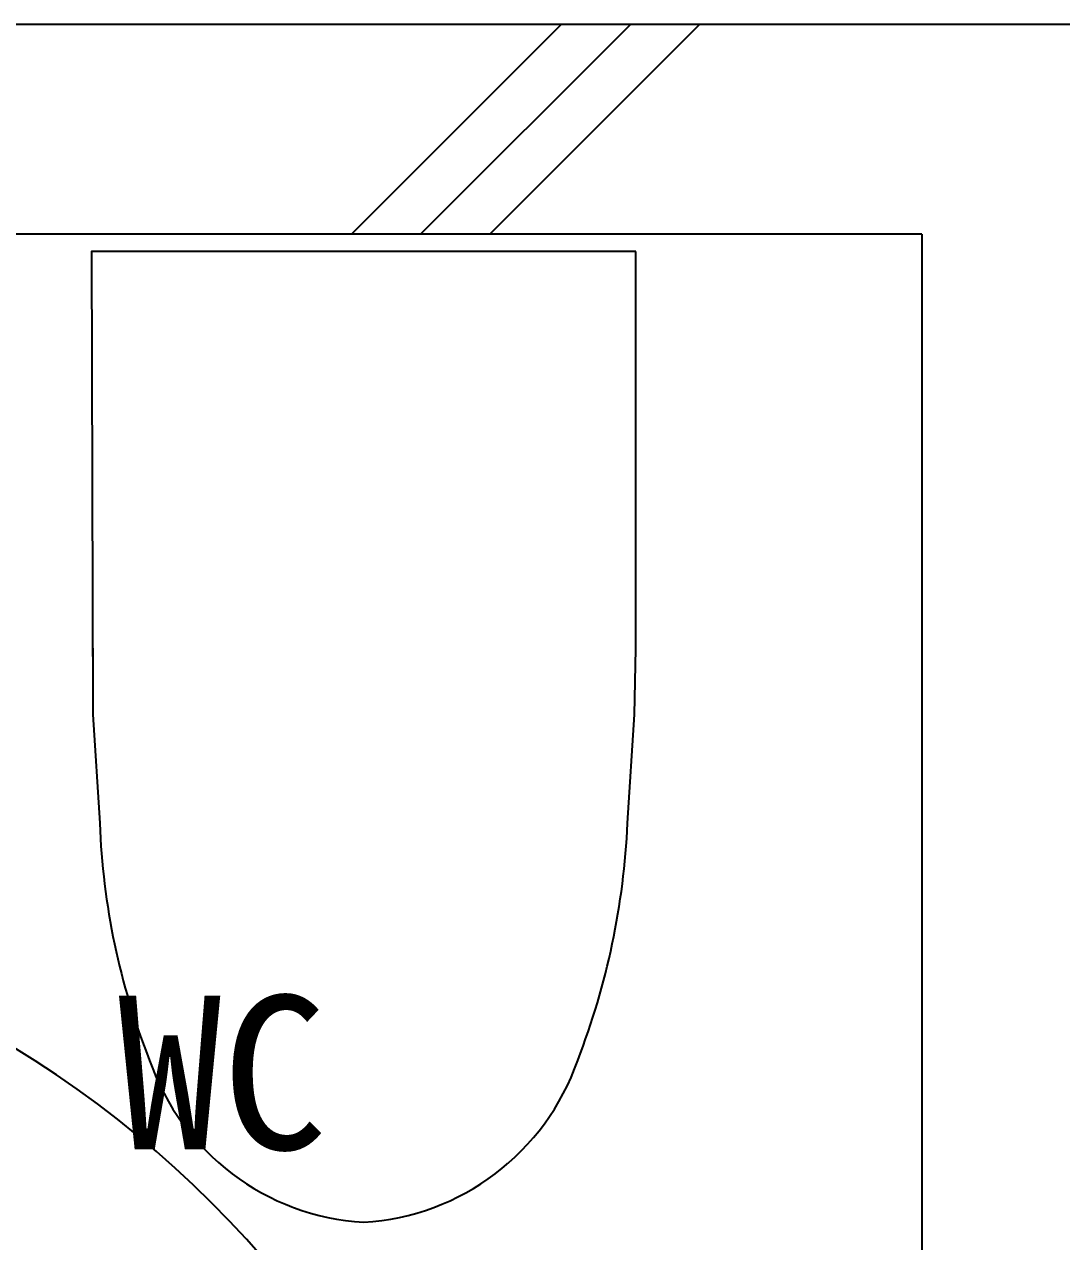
# Model space of a CAD drawing. Units: millimetres at full size, sheet at 1:50. Extents: x -9750 to 9750, y -6680 to 6675.
# Drawn here: x -4707 to -3966, y 4325 to 5195 of the extents above; entities that cross this region are included whole.
import ezdxf
from ezdxf.enums import TextEntityAlignment as Align

# ---------------------------------------------------------------- set-up
doc = ezdxf.new("R2010")
doc.units = ezdxf.units.MM
doc.header["$LTSCALE"] = 50
for name, color, linetype in [('0-4_スペース', 4, 'Continuous'), ('0-6_壁', 4, 'Continuous'), ('0-7_建具', 7, 'Continuous'), ('0-9_部品実装', 7, 'Continuous')]:
    doc.layers.add(name, color=color, linetype=linetype)
doc.styles.add('ＭＳ ゴシック', font='')
doc.styles.get('ＭＳ ゴシック').set_extended_font_data('MS Gothic')

msp = doc.modelspace()

# ---------------------------------------------------------------- wipeouts: each hides what was drawn before it
msp.add_wipeout([(-5115.77, 3745.05), (-4015.77, 3745.05), (-4015.77, 5120.05), (-4015.77, 5120.05)])

# ---------------------------------------------------------------- next in the draw order: wipeouts: each hides what was drawn before it
msp.add_wipeout([(-5115.77, 3745.05), (-4015.77, 5120.05), (-5115.77, 5120.05), (-5115.77, 5120.05)])

# ---------------------------------------------------------------- next in the draw order: wipeouts: each hides what was drawn before it
at = {"color": 7}
msp.add_wipeout([(-3965.77, 5045.05), (-3865.77, 5195.05), (-5115.77, 5195.05), (-5115.77, 5195.05)], dxfattribs=at)
msp.add_wipeout([(-4617.81, 4454.19), (-4464.76, 4338.45), (-4311.72, 4454.19), (-4311.72, 4454.19)])

# ---------------------------------------------------------------- next in the draw order: linework, layer by layer
at = {"layer": '0-9_部品実装'}
msp.add_solid([(-4617.81, 4454.19), (-4311.72, 4454.19), (-4311.72, 4454.19)], dxfattribs=at)

# ---------------------------------------------------------------- next in the draw order: wipeouts: each hides what was drawn before it
at = {"color": 7}
msp.add_wipeout([(-3965.77, 5045.05), (-5115.77, 5195.05), (-5115.77, 5045.05), (-5115.77, 5045.05)], dxfattribs=at)

# ---------------------------------------------------------------- next in the draw order: linework, layer by layer
at = {"layer": '0-6_壁', "color": 3}
for p, q in [((-3865.77, 5195.05), (-5115.77, 5195.05)), ((-4065.77, 5045.05), (-5115.77, 5045.05))]:
    msp.add_line(p, q, dxfattribs=at)
at = {"layer": '0-6_壁'}
for p, q in [((-4473.56, 5045.05), (-4323.56, 5195.05)), ((-4424.07, 5045.05), (-4274.07, 5195.05)), ((-4374.57, 5045.05), (-4224.57, 5195.05))]:
    msp.add_line(p, q, dxfattribs=at)
at = {"layer": '0-6_壁', "color": 7}
msp.add_solid([(-3965.77, 5045.05), (-5115.77, 5045.05), (-5115.77, 5045.05)], dxfattribs=at)

# ---------------------------------------------------------------- next in the draw order: wipeouts: each hides what was drawn before it
msp.add_wipeout([(-4464.76, 4338.45), (-4617.81, 4454.19), (-4610.79, 4437.09), (-4610.79, 4437.09)])

# ---------------------------------------------------------------- next in the draw order: wipeouts: each hides what was drawn before it
at = {"color": 7}
msp.add_wipeout([(-3965.77, 5045.05), (-4065.77, 5045.05), (-4065.77, 3795.05), (-4065.77, 3795.05)], dxfattribs=at)
msp.add_wipeout([(-4464.76, 4338.45), (-4610.79, 4437.09), (-4601.99, 4420.85), (-4601.99, 4420.85)])

# ---------------------------------------------------------------- next in the draw order: wipeouts: each hides what was drawn before it
msp.add_wipeout([(-3965.77, 5045.05), (-4065.77, 3795.05), (-3965.77, 3695.05), (-3965.77, 3695.05)], dxfattribs=at)
msp.add_wipeout([(-4464.76, 4338.45), (-4601.99, 4420.85), (-4591.51, 4405.63), (-4591.51, 4405.63)])

# ---------------------------------------------------------------- next in the draw order: linework, layer by layer
at = {"layer": '0-6_壁', "color": 3}
msp.add_line((-4065.77, 5045.05), (-4065.77, 3795.05), dxfattribs=at)

# ---------------------------------------------------------------- next in the draw order: wipeouts: each hides what was drawn before it
msp.add_wipeout([(-4464.76, 4338.45), (-4591.51, 4405.63), (-4579.46, 4391.61), (-4579.46, 4391.61)])

# ---------------------------------------------------------------- next in the draw order: wipeouts: each hides what was drawn before it
msp.add_wipeout([(-4464.76, 4338.45), (-4579.46, 4391.61), (-4565.99, 4378.96), (-4565.99, 4378.96)])

# ---------------------------------------------------------------- next in the draw order: wipeouts: each hides what was drawn before it
msp.add_wipeout([(-4464.76, 4338.45), (-4565.99, 4378.96), (-4551.26, 4367.81), (-4551.26, 4367.81)])

# ---------------------------------------------------------------- next in the draw order: wipeouts: each hides what was drawn before it
msp.add_wipeout([(-4464.76, 4338.45), (-4551.26, 4367.81), (-4535.41, 4358.3), (-4535.41, 4358.3)])

# ---------------------------------------------------------------- next in the draw order: wipeouts: each hides what was drawn before it
msp.add_wipeout([(-4464.76, 4338.45), (-4535.41, 4358.3), (-4518.65, 4350.53), (-4518.65, 4350.53)])

# ---------------------------------------------------------------- next in the draw order: wipeouts: each hides what was drawn before it
msp.add_wipeout([(-4464.76, 4338.45), (-4518.65, 4350.53), (-4501.15, 4344.59), (-4501.15, 4344.59)])

# ---------------------------------------------------------------- next in the draw order: wipeouts: each hides what was drawn before it
msp.add_wipeout([(-4464.76, 4338.45), (-4501.15, 4344.59), (-4483.12, 4340.55), (-4483.12, 4340.55)])

# ---------------------------------------------------------------- next in the draw order: wipeouts: each hides what was drawn before it
msp.add_wipeout([(-4464.76, 4338.45), (-4483.12, 4340.55), (-4483.12, 4340.55), (-4483.12, 4340.55)])

# ---------------------------------------------------------------- next in the draw order: wipeouts: each hides what was drawn before it
msp.add_wipeout([(-4311.72, 4454.19), (-4464.76, 4338.45), (-4446.4, 4340.55), (-4446.4, 4340.55)])

# ---------------------------------------------------------------- next in the draw order: wipeouts: each hides what was drawn before it
msp.add_wipeout([(-4311.72, 4454.19), (-4446.4, 4340.55), (-4428.37, 4344.59), (-4428.37, 4344.59)])

# ---------------------------------------------------------------- next in the draw order: wipeouts: each hides what was drawn before it
msp.add_wipeout([(-4311.72, 4454.19), (-4428.37, 4344.59), (-4410.87, 4350.53), (-4410.87, 4350.53)])

# ---------------------------------------------------------------- next in the draw order: wipeouts: each hides what was drawn before it
msp.add_wipeout([(-4311.72, 4454.19), (-4410.87, 4350.53), (-4394.11, 4358.3), (-4394.11, 4358.3)])

# ---------------------------------------------------------------- next in the draw order: wipeouts: each hides what was drawn before it
msp.add_wipeout([(-4311.72, 4454.19), (-4394.11, 4358.3), (-4378.27, 4367.81), (-4378.27, 4367.81)])

# ---------------------------------------------------------------- next in the draw order: wipeouts: each hides what was drawn before it
msp.add_wipeout([(-4311.72, 4454.19), (-4378.27, 4367.81), (-4363.53, 4378.96), (-4363.53, 4378.96)])

# ---------------------------------------------------------------- next in the draw order: wipeouts: each hides what was drawn before it
msp.add_wipeout([(-4311.72, 4454.19), (-4363.53, 4378.96), (-4350.06, 4391.61), (-4350.06, 4391.61)])

# ---------------------------------------------------------------- next in the draw order: wipeouts: each hides what was drawn before it
msp.add_wipeout([(-4311.72, 4454.19), (-4350.06, 4391.61), (-4338.02, 4405.63), (-4338.02, 4405.63)])

# ---------------------------------------------------------------- next in the draw order: wipeouts: each hides what was drawn before it
msp.add_wipeout([(-4311.72, 4454.19), (-4338.02, 4405.63), (-4327.54, 4420.85), (-4327.54, 4420.85)])

# ---------------------------------------------------------------- next in the draw order: wipeouts: each hides what was drawn before it
msp.add_wipeout([(-4311.72, 4454.19), (-4327.54, 4420.85), (-4318.74, 4437.09), (-4318.74, 4437.09)])

# ---------------------------------------------------------------- next in the draw order: wipeouts: each hides what was drawn before it
msp.add_wipeout([(-4276.08, 4623.83), (-4653.45, 4623.83), (-4617.81, 4454.19), (-4617.81, 4454.19)])

# ---------------------------------------------------------------- next in the draw order: wipeouts: each hides what was drawn before it
msp.add_wipeout([(-4276.08, 4623.83), (-4617.81, 4454.19), (-4311.72, 4454.19), (-4311.72, 4454.19)])

# ---------------------------------------------------------------- next in the draw order: wipeouts: each hides what was drawn before it
for points in [[(-4617.81, 4454.19), (-4653.45, 4623.83), (-4642.89, 4537.48), (-4642.89, 4537.48)], [(-4276.08, 4623.83), (-4311.72, 4454.19), (-4311.72, 4454.19), (-4311.72, 4454.19)]]:
    msp.add_wipeout(points)

# ---------------------------------------------------------------- next in the draw order: linework, layer by layer
at = {"layer": '0-7_建具', "color": 4}
msp.add_arc((-5103.8, 3822.05), 750, 0, 90, dxfattribs=at)
at = {"layer": '0-9_部品実装', "color": 4}
msp.add_arc((-4454.3, 4511.35), 173.21, 199.26795, 266.53635, dxfattribs=at)

# ---------------------------------------------------------------- next in the draw order: texts
at = {"layer": '0-4_スペース', "style": 'ＭＳ ゴシック'}
msp.add_text('WC', height=110, dxfattribs=at).set_placement((-4640.77, 4357.55), align=Align.BOTTOM_LEFT)

# ---------------------------------------------------------------- next in the draw order: wipeouts: each hides what was drawn before it
msp.add_wipeout([(-4276.08, 4623.83), (-4311.72, 4454.19), (-4287.02, 4537.56), (-4287.02, 4537.56)])

# ---------------------------------------------------------------- next in the draw order: linework, layer by layer
at = {"layer": '0-9_部品実装', "color": 4}
msp.add_arc((-4475.23, 4511.35), 173.21, 273.46365, 340.73205, dxfattribs=at)

# ---------------------------------------------------------------- next in the draw order: wipeouts: each hides what was drawn before it
msp.add_wipeout([(-4276.08, 4623.83), (-4287.02, 4537.56), (-4287.02, 4537.56), (-4287.02, 4537.56)])

# ---------------------------------------------------------------- next in the draw order: wipeouts: each hides what was drawn before it
msp.add_wipeout([(-4271.16, 4701.57), (-4658.36, 4701.57), (-4653.45, 4623.83), (-4653.45, 4623.83)])

# ---------------------------------------------------------------- next in the draw order: wipeouts: each hides what was drawn before it
msp.add_wipeout([(-4271.16, 4701.57), (-4653.45, 4623.83), (-4276.08, 4623.83), (-4276.08, 4623.83)])

# ---------------------------------------------------------------- next in the draw order: linework, layer by layer
msp.add_arc((-4144.09, 4642.27), 509.69, 182.07394, 201.6552, dxfattribs=at)

# ---------------------------------------------------------------- next in the draw order: wipeouts: each hides what was drawn before it
msp.add_wipeout([(-4271.16, 4701.57), (-4276.08, 4623.83), (-4276.08, 4623.83), (-4276.08, 4623.83)])

# ---------------------------------------------------------------- next in the draw order: linework, layer by layer
msp.add_arc((-4813.43, 4648.15), 537.9, 338.8631, 357.40776, dxfattribs=at)

# ---------------------------------------------------------------- next in the draw order: wipeouts: each hides what was drawn before it
msp.add_wipeout([(-4270.26, 4748.41), (-4658.49, 4748.41), (-4658.36, 4701.57), (-4658.36, 4701.57)])

# ---------------------------------------------------------------- next in the draw order: wipeouts: each hides what was drawn before it
msp.add_wipeout([(-4270.26, 4748.41), (-4658.36, 4701.57), (-4271.16, 4701.57), (-4271.16, 4701.57)])

# ---------------------------------------------------------------- next in the draw order: wipeouts: each hides what was drawn before it
msp.add_wipeout([(-4270.26, 4748.41), (-4271.16, 4701.57), (-4271.16, 4701.57), (-4271.16, 4701.57)])

# ---------------------------------------------------------------- next in the draw order: wipeouts: each hides what was drawn before it
msp.add_wipeout([(-4270.26, 5032.55), (-4659.26, 5032.55), (-4658.49, 4748.41), (-4658.49, 4748.41)])

# ---------------------------------------------------------------- next in the draw order: wipeouts: each hides what was drawn before it
msp.add_wipeout([(-4270.26, 5032.55), (-4658.49, 4748.41), (-4270.26, 4748.41), (-4270.26, 4748.41)])

# ---------------------------------------------------------------- next in the draw order: linework, layer by layer
for points in [[(-4270.26, 5032.55), (-4659.26, 5032.55), (-4658.36, 4701.57), (-4653.45, 4623.83)], [(-4276.08, 4623.83), (-4271.16, 4701.57), (-4270.26, 4748.41), (-4270.26, 5032.55)]]:
    msp.add_lwpolyline(points, dxfattribs=at)
at = {"layer": '0-9_部品実装'}
msp.add_solid([(-4270.26, 5032.55), (-4270.26, 4748.41), (-4270.26, 4748.41)], dxfattribs=at)

doc.saveas('drawing.dxf')
